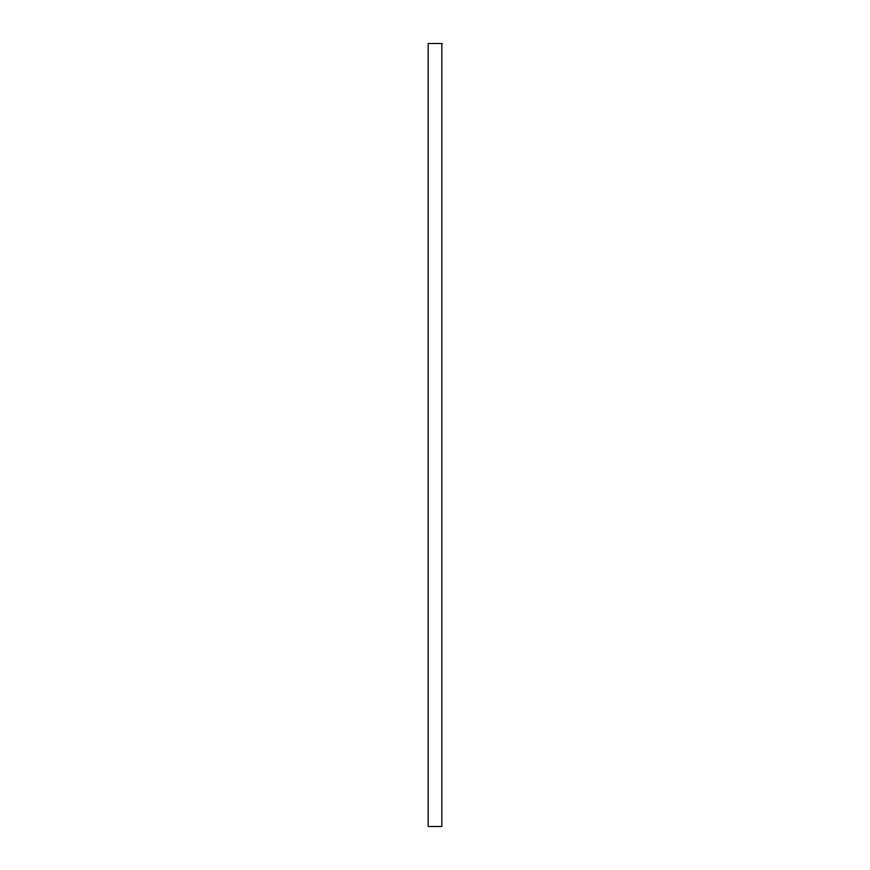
<?xml version="1.0" encoding="UTF-8"?>
<svg xmlns="http://www.w3.org/2000/svg" width="870" height="870" viewBox="0 0 870 870"><rect width="100%" height="100%" fill="white"/><g stroke="black" fill="none" stroke-linecap="round" stroke-linejoin="round"><path stroke-width="1.3" d="M441.851 43.5L428.149 43.5L428.149 826.5L441.851 826.5L441.851 43.5"/></g></svg>
